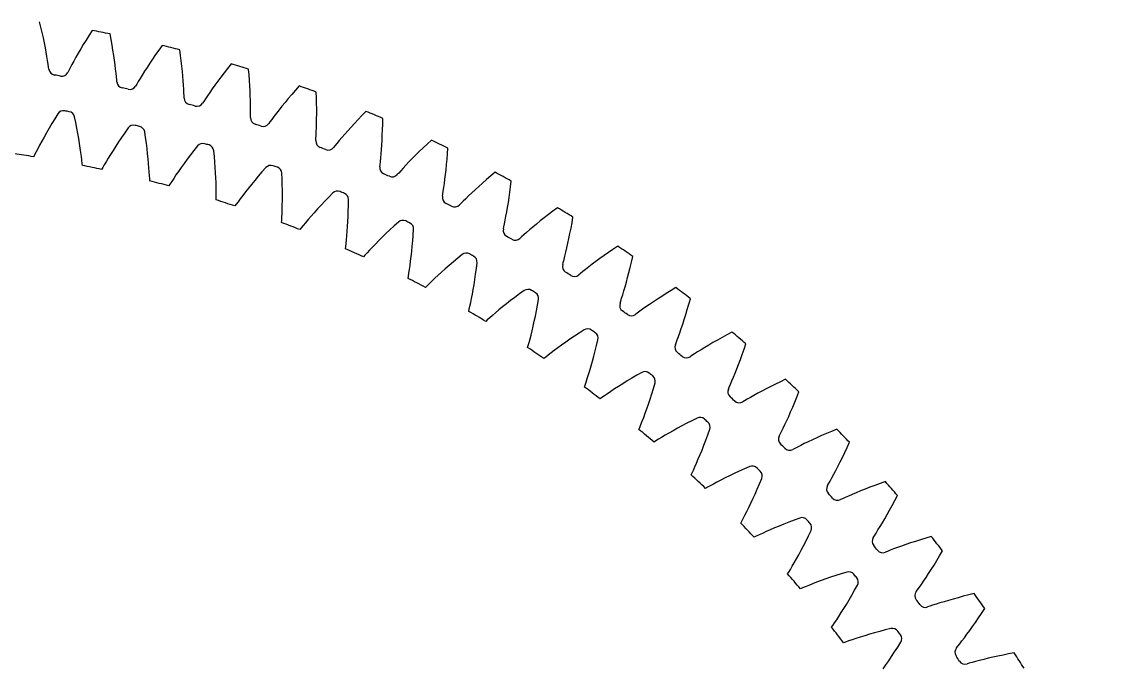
# Model space of a CAD drawing. Header units: millimetres. Extents: x -171 to 171, y -171 to 171.
# Drawn here: x -18.3 to 78.5, y 65.9 to 123.7 of the extents above; entities that cross this region are included whole.
import ezdxf

# ---------------------------------------------------------------- set-up
doc = ezdxf.new("R2010")
doc.units = ezdxf.units.MM

msp = doc.modelspace()

# ---------------------------------------------------------------- linework, layer by layer
at = {"layer": 'outer'}
msp.add_circle((0, 0), 171.326572, dxfattribs=at)
at = {"layer": 'thin_ring_external'}
for p, q in [((-16.572001, 123.154567), (-16.692839, 123.652124)), ((-16.460412, 122.672303), (-16.572001, 123.154567)), ((-16.357895, 122.206444), (-16.460412, 122.672303)), ((-16.264279, 121.758328), (-16.357895, 122.206444)), ((-12.539387, 122.01529), (-12.788161, 121.608294)), ((-12.276689, 122.434838), (-12.539387, 122.01529)), ((-12.000262, 122.86583), (-12.276689, 122.434838)), ((-10.307694, 122.052974), (-10.402968, 122.556053)), ((-10.220875, 121.565642), (-10.307694, 122.052974)), ((-16.1794, 121.329611), (-16.264279, 121.758328)), ((-16.103119, 120.922407), (-16.1794, 121.329611)), ((-13.022736, 121.215171), (-13.242728, 120.837538)), ((-12.788161, 121.608294), (-13.022736, 121.215171)), ((-10.142279, 121.095155), (-10.220875, 121.565642)), ((-10.071666, 120.642844), (-10.142279, 121.095155)), ((-6.054734, 121.114863), (-6.338512, 120.709276)), ((-5.756662, 121.531178), (-6.054734, 121.114863)), ((-4.107807, 120.632959), (-4.177269, 121.140246)), ((-16.035341, 120.53954), (-16.103119, 120.922407)), ((-15.976072, 120.185024), (-16.035341, 120.53954)), ((-15.925542, 119.865157), (-15.976072, 120.185024)), ((-13.636458, 120.137579), (-13.808051, 119.821748)), ((-13.447579, 120.477441), (-13.636458, 120.137579)), ((-13.242728, 120.837538), (-13.447579, 120.477441)), ((-10.008788, 120.210353), (-10.071666, 120.642844)), ((-9.953399, 119.799785), (-10.008788, 120.210353)), ((-6.607743, 120.315513), (-6.862086, 119.93488)), ((-6.338512, 120.709276), (-6.607743, 120.315513)), ((-4.045984, 120.141829), (-4.107807, 120.632959)), ((-3.991514, 119.667944), (-4.045984, 120.141829)), ((-15.884617, 119.591749), (-15.925542, 119.865157)), ((-15.854884, 119.404463), (-15.884617, 119.591749)), ((-14.087902, 119.290689), (-14.177061, 119.123325)), ((-13.960089, 119.535823), (-14.087902, 119.290689)), ((-13.808051, 119.821748), (-13.960089, 119.535823)), ((-9.905259, 119.413956), (-9.953399, 119.799785)), ((-9.864169, 119.056877), (-9.905259, 119.413956)), ((-9.830038, 118.734846), (-9.864169, 119.056877)), ((-7.324044, 119.219806), (-7.53003, 118.890032)), ((-7.101073, 119.568973), (-7.324044, 119.219806)), ((-6.862086, 119.93488), (-7.101073, 119.568973)), ((-3.944088, 119.212617), (-3.991514, 119.667944)), ((-3.903376, 118.777479), (-3.944088, 119.212617)), ((-0.212412, 119.088345), (-0.501397, 118.708843)), ((0.091705, 119.478913), (-0.212412, 119.088345)), ((0.410646, 119.879465), (0.091705, 119.478913)), ((2.011487, 118.898227), (1.968017, 119.408399)), ((-9.803126, 118.459706), (-9.830038, 118.734846)), ((-9.782995, 118.271146), (-9.803126, 118.459706)), ((-8.024127, 118.067297), (-8.121715, 117.904704)), ((-7.883964, 118.305585), (-8.024127, 118.067297)), ((-7.717526, 118.583373), (-7.883964, 118.305585)), ((-7.53003, 118.890032), (-7.717526, 118.583373)), ((-3.869022, 118.364618), (-3.903376, 118.777479)), ((-3.840646, 117.976835), (-3.869022, 118.364618)), ((-0.774844, 118.341694), (-1.032203, 117.988467)), ((-0.501397, 118.708843), (-0.774844, 118.341694)), ((2.048151, 118.404581), (2.011487, 118.898227)), ((2.078353, 117.928532), (2.048151, 118.404581)), ((-3.817843, 117.618123), (-3.840646, 117.976835)), ((-3.800199, 117.29477), (-3.817843, 117.618123)), ((-3.787371, 117.018614), (-3.800199, 117.29477)), ((-1.495267, 117.332313), (-1.698177, 117.035629)), ((-1.272711, 117.65114), (-1.495267, 117.332313)), ((-1.032203, 117.988467), (-1.272711, 117.65114)), ((2.102468, 117.471378), (2.078353, 117.928532)), ((2.120909, 117.034728), (2.102468, 117.471378)), ((5.822931, 117.156726), (5.514945, 116.792475)), ((6.146594, 117.531257), (5.822931, 117.156726)), ((6.485571, 117.915001), (6.146594, 117.531257)), ((8.034222, 116.853302), (8.016858, 117.365028)), ((-3.776894, 116.829273), (-3.787371, 117.018614)), ((-2.03073, 116.535881), (-2.136492, 116.378482)), ((-1.878582, 116.766701), (-2.03073, 116.535881)), ((-1.698177, 117.035629), (-1.878582, 116.766701)), ((2.134137, 116.620652), (2.120909, 117.034728)), ((2.142675, 116.231926), (2.134137, 116.620652)), ((2.147133, 115.872518), (2.142675, 116.231926)), ((5.223108, 116.439767), (4.94805, 116.100142)), ((5.514945, 116.792475), (5.223108, 116.439767)), ((8.045632, 116.358428), (8.034222, 116.853302)), ((8.051488, 115.881458), (8.045632, 116.358428)), ((2.146954, 115.272235), (2.148243, 115.548686)), ((2.147749, 115.082605), (2.146954, 115.272235)), ((2.148243, 115.548686), (2.147133, 115.872518)), ((4.234292, 115.182552), (4.04039, 114.923186)), ((4.452086, 115.468488), (4.234292, 115.182552)), ((4.690631, 115.775535), (4.452086, 115.468488)), ((4.94805, 116.100142), (4.690631, 115.775535)), ((8.04835, 114.986648), (8.052229, 115.423669)), ((8.052229, 115.423669), (8.051488, 115.881458)), ((12.094136, 115.276974), (11.751772, 114.919459)), ((12.452266, 115.642909), (12.094136, 115.276974)), ((3.876655, 114.700436), (3.762993, 114.548643)), ((4.04039, 114.923186), (3.876655, 114.700436)), ((8.015196, 113.824614), (8.029096, 114.183781)), ((8.029096, 114.183781), (8.040417, 114.572436)), ((8.040417, 114.572436), (8.04835, 114.986648)), ((11.116123, 114.234062), (10.824082, 113.908924)), ((11.425589, 114.571409), (11.116123, 114.234062)), ((11.751772, 114.919459), (11.425589, 114.571409)), ((13.930812, 114.00871), (13.944685, 114.503521)), ((13.944685, 114.503521), (13.953473, 115.015466)), ((7.975478, 113.0357), (7.984367, 113.225123)), ((7.984367, 113.225123), (7.99977, 113.501148)), ((7.99977, 113.501148), (8.015196, 113.824614)), ((10.296512, 113.303419), (10.064402, 113.028976)), ((10.550424, 113.597885), (10.296512, 113.303419)), ((10.824082, 113.908924), (10.550424, 113.597885)), ((13.889671, 113.074833), (13.912306, 113.532063)), ((13.912306, 113.532063), (13.930812, 114.00871)), ((9.682615, 112.565751), (9.561351, 112.41996)), ((9.85751, 112.77985), (9.682615, 112.565751)), ((10.064402, 113.028976), (9.85751, 112.77985)), ((13.83441, 112.225314), (13.863482, 112.63858)), ((13.863482, 112.63858), (13.889671, 113.074833)), ((17.558643, 112.38238), (17.215113, 112.051439)), ((17.918816, 112.721947), (17.558643, 112.38238)), ((18.295163, 113.069119), (17.918816, 112.721947)), ((19.727457, 111.855013), (19.762374, 112.365842)), ((13.739115, 111.157498), (13.771038, 111.479755)), ((13.771038, 111.479755), (13.803259, 111.837743)), ((13.803259, 111.837743), (13.83441, 112.225314)), ((16.580564, 111.420532), (16.291381, 111.123872)), ((16.888827, 111.730333), (16.580564, 111.420532)), ((17.215113, 112.051439), (16.888827, 111.730333)), ((19.645517, 110.886476), (19.688337, 111.361555)), ((19.688337, 111.361555), (19.727457, 111.855013)), ((13.691089, 110.693898), (13.709638, 110.88262)), ((13.709638, 110.88262), (13.739115, 111.157498)), ((15.557602, 110.342284), (15.372003, 110.137394)), ((15.776945, 110.580521), (15.557602, 110.342284)), ((16.022765, 110.842755), (15.776945, 110.580521)), ((16.291381, 111.123872), (16.022765, 110.842755)), ((19.551135, 109.996651), (19.599565, 110.430998)), ((19.599565, 110.430998), (19.645517, 110.886476)), ((15.372003, 110.137394), (15.243453, 109.997985)), ((19.450099, 109.199934), (19.501, 109.585408)), ((19.501, 109.585408), (19.551135, 109.996651)), ((23.228394, 109.552108), (22.868415, 109.239139)), ((23.605436, 109.872842), (23.228394, 109.552108)), ((23.999019, 110.200344), (23.605436, 109.872842)), ((25.367452, 108.914688), (25.428407, 109.423067)), ((19.307832, 108.250837), (19.351306, 108.523851)), ((19.351306, 108.523851), (19.399641, 108.844058)), ((19.399641, 108.844058), (19.450099, 109.199934)), ((22.202479, 108.641456), (21.898526, 108.359948)), ((22.526158, 108.935113), (22.202479, 108.641456)), ((22.868415, 109.239139), (22.526158, 108.935113)), ((25.236164, 107.951598), (25.303186, 108.423872)), ((25.303186, 108.423872), (25.367452, 108.914688)), ((19.279671, 108.063309), (19.307832, 108.250837)), ((20.929977, 107.421702), (20.794476, 107.289038)), ((21.125795, 107.616847), (20.929977, 107.421702)), ((21.357017, 107.843574), (21.125795, 107.616847)), ((21.615906, 108.092914), (21.357017, 107.843574)), ((21.898526, 108.359948), (21.615906, 108.092914)), ((25.096471, 107.067753), (25.167015, 107.499061)), ((25.167015, 107.499061), (25.236164, 107.951598)), ((24.954886, 106.277235), (25.025402, 106.659607)), ((25.025402, 106.659607), (25.096471, 107.067753)), ((29.139161, 106.737091), (28.746234, 106.436027)), ((29.548953, 107.044069), (29.139161, 106.737091)), ((24.764342, 105.33664), (24.8217, 105.607078)), ((24.8217, 105.607078), (24.886322, 105.924399)), ((24.886322, 105.924399), (24.954886, 106.277235)), ((27.675159, 105.578947), (27.357228, 105.313327)), ((28.01341, 105.855694), (27.675159, 105.578947)), ((28.370744, 106.141847), (28.01341, 105.855694)), ((28.746234, 106.436027), (28.370744, 106.141847)), ((30.760712, 105.203322), (30.849955, 105.690217)), ((30.849955, 105.690217), (30.936788, 106.194821)), ((24.726643, 105.150794), (24.764342, 105.33664)), ((26.547562, 104.610651), (26.342035, 104.425759)), ((26.790059, 104.825276), (26.547562, 104.610651)), ((27.061342, 105.061071), (26.790059, 104.825276)), ((27.357228, 105.313327), (27.061342, 105.061071)), ((30.577497, 104.286671), (30.669662, 104.735087)), ((30.669662, 104.735087), (30.760712, 105.203322)), ((26.342035, 104.425759), (26.199937, 104.300187)), ((30.393205, 103.455543), (30.485021, 103.859528)), ((30.485021, 103.859528), (30.577497, 104.286671)), ((34.930486, 103.608528), (34.505554, 103.322875)), ((30.136026, 102.414788), (30.216767, 102.728395)), ((30.216767, 102.728395), (30.303257, 103.07727)), ((30.303257, 103.07727), (30.393205, 103.455543)), ((33.707746, 102.767644), (33.336267, 102.500109)), ((34.097768, 103.042267), (33.707746, 102.767644)), ((34.505554, 103.322875), (34.097768, 103.042267)), ((36.160662, 102.190012), (36.273148, 102.689524)), ((30.017795, 101.963953), (30.064934, 102.147632)), ((30.064934, 102.147632), (30.136026, 102.414788)), ((32.344867, 101.755136), (32.061898, 101.5335)), ((32.653248, 101.991954), (32.344867, 101.755136)), ((32.984326, 102.240994), (32.653248, 101.991954)), ((33.336267, 102.500109), (32.984326, 102.240994)), ((35.931836, 101.245334), (36.046675, 101.70831)), ((36.046675, 101.70831), (36.160662, 102.190012)), ((31.594059, 101.15738), (31.445735, 101.039228)), ((31.808759, 101.331537), (31.594059, 101.15738)), ((32.061898, 101.5335), (31.808759, 101.331537)), ((35.702729, 100.380345), (35.816894, 100.802209)), ((35.816894, 100.802209), (35.931836, 101.245334)), ((35.481259, 99.608388), (35.590405, 99.981575)), ((35.590405, 99.981575), (35.702729, 100.380345)), ((40.129579, 99.902685), (39.690615, 99.639101)), ((35.19578, 98.692132), (35.28042, 98.95531)), ((35.28042, 98.95531), (35.377068, 99.264385)), ((35.377068, 99.264385), (35.481259, 99.608388)), ((38.480843, 98.877113), (38.11613, 98.636307)), ((38.865498, 99.125331), (38.480843, 98.877113)), ((39.269033, 99.379681), (38.865498, 99.125331)), ((39.690615, 99.639101), (39.269033, 99.379681)), ((41.28572, 98.423206), (41.423564, 98.916322)), ((35.139323, 98.511099), (35.19578, 98.692132)), ((36.895659, 97.788061), (36.672347, 97.625094)), ((37.158781, 97.976835), (36.895659, 97.788061)), ((37.452698, 98.183733), (37.158781, 97.976835)), ((37.772768, 98.404497), (37.452698, 98.183733)), ((38.11613, 98.636307), (37.772768, 98.404497)), ((41.008956, 97.491444), (41.147285, 97.947952)), ((41.147285, 97.947952), (41.28572, 98.423206)), ((36.672347, 97.625094), (36.518183, 97.51467)), ((40.735981, 96.639281), (40.871538, 97.054765)), ((40.871538, 97.054765), (41.008956, 97.491444)), ((40.353764, 95.541406), (40.475383, 95.87964)), ((40.475383, 95.87964), (40.603442, 96.246767)), ((40.603442, 96.246767), (40.735981, 96.639281)), ((45.132667, 95.936206), (44.680818, 95.69538)), ((40.077865, 94.801242), (40.143492, 94.979155)), ((40.143492, 94.979155), (40.24146, 95.237668)), ((40.24146, 95.237668), (40.353764, 95.541406)), ((43.433715, 94.996158), (43.057183, 94.774288)), ((43.830543, 95.224411), (43.433715, 94.996158)), ((44.246539, 95.457825), (43.830543, 95.224411)), ((44.680818, 95.69538), (44.246539, 95.457825)), ((46.211757, 94.399624), (46.3746, 94.885059)), ((41.794992, 93.989467), (41.56365, 93.838115)), ((42.067409, 94.16456), (41.794992, 93.989467)), ((42.371507, 94.356181), (42.067409, 94.16456)), ((42.702432, 94.560313), (42.371507, 94.356181)), ((43.057183, 94.774288), (42.702432, 94.560313)), ((45.887778, 93.483209), (46.049236, 93.932059)), ((46.049236, 93.932059), (46.211757, 94.399624)), ((41.56365, 93.838115), (41.404049, 93.735706)), ((45.571647, 92.646097), (45.728242, 93.054117)), ((45.728242, 93.054117), (45.887778, 93.483209)), ((45.272602, 91.900753), (45.419239, 92.260862)), ((45.419239, 92.260862), (45.571647, 92.646097)), ((44.820538, 90.844059), (44.895164, 91.018389)), ((44.895164, 91.018389), (45.006204, 91.271562)), ((45.006204, 91.271562), (45.13387, 91.569169)), ((45.13387, 91.569169), (45.272602, 91.900753)), ((48.589928, 91.075062), (48.181963, 90.867369)), ((49.017299, 91.28693), (48.589928, 91.075062)), ((49.463141, 91.502001), (49.017299, 91.28693)), ((49.926698, 91.719442), (49.463141, 91.502001)), ((46.774977, 90.10662), (46.493975, 89.945665)), ((47.088463, 90.282463), (46.774977, 90.10662)), ((47.429379, 90.469432), (47.088463, 90.282463)), ((47.794593, 90.665014), (47.429379, 90.469432)), ((48.181963, 90.867369), (47.794593, 90.665014)), ((50.739738, 89.671107), (50.925922, 90.129765)), ((50.925922, 90.129765), (51.113339, 90.606252)), ((46.255207, 89.806323), (46.090585, 89.712197)), ((46.493975, 89.945665), (46.255207, 89.806323)), ((50.374335, 88.810701), (50.555572, 89.231088)), ((50.555572, 89.231088), (50.739738, 89.671107)), ((50.025231, 88.034259), (50.197111, 88.411209)), ((50.197111, 88.411209), (50.374335, 88.810701)), ((49.56222, 87.06734), (49.704916, 87.35804)), ((49.704916, 87.35804), (49.860397, 87.682107)), ((49.860397, 87.682107), (50.025231, 88.034259)), ((54.499165, 87.263391), (54.025111, 87.069904)), ((49.354968, 86.649874), (49.438398, 86.820166)), ((49.438398, 86.820166), (49.56222, 87.06734)), ((51.941278, 86.142527), (51.591259, 85.973209)), ((52.316002, 86.319206), (51.941278, 86.142527)), ((52.713199, 86.501517), (52.316002, 86.319206)), ((53.131236, 86.688108), (52.713199, 86.501517)), ((53.568868, 86.877879), (53.131236, 86.688108)), ((54.025111, 87.069904), (53.568868, 86.877879)), ((50.734778, 85.540237), (50.565565, 85.454639)), ((50.98035, 85.667206), (50.734778, 85.540237)), ((51.269204, 85.813602), (50.98035, 85.667206)), ((51.591259, 85.973209), (51.269204, 85.813602)), ((55.000162, 84.746172), (55.206556, 85.176215)), ((55.206556, 85.176215), (55.415916, 85.624767)), ((55.415916, 85.624767), (55.627418, 86.091063)), ((54.600305, 83.945666), (54.797696, 84.335589)), ((54.797696, 84.335589), (55.000162, 84.746172)), ((54.054977, 82.919003), (54.226802, 83.234708)), ((54.226802, 83.234708), (54.409402, 83.577984)), ((54.409402, 83.577984), (54.600305, 83.945666)), ((53.669326, 82.229629), (53.761342, 82.395439)), ((53.761342, 82.395439), (53.897624, 82.635968)), ((53.897624, 82.635968), (54.054977, 82.919003)), ((58.354823, 82.410651), (57.889371, 82.242172)), ((58.838139, 82.57968), (58.354823, 82.410651)), ((55.538364, 81.296706), (55.242412, 81.16525)), ((55.868149, 81.439661), (55.538364, 81.296706)), ((56.226356, 81.590885), (55.868149, 81.439661)), ((56.609613, 81.748201), (56.226356, 81.590885)), ((57.015601, 81.909993), (56.609613, 81.748201)), ((57.442621, 82.074995), (57.015601, 81.909993)), ((57.889371, 82.242172), (57.442621, 82.074995)), ((59.670025, 80.896384), (59.905061, 81.351272)), ((54.990677, 81.050986), (54.817314, 80.97414)), ((55.242412, 81.16525), (54.990677, 81.050986)), ((59.209952, 80.040164), (59.438035, 80.459107)), ((59.438035, 80.459107), (59.670025, 80.896384)), ((58.769742, 79.261119), (58.986785, 79.640454)), ((58.986785, 79.640454), (59.209952, 80.040164)), ((58.172703, 78.26364), (58.360425, 78.57016)), ((58.360425, 78.57016), (58.560314, 78.903664)), ((58.560314, 78.903664), (58.769742, 79.261119)), ((57.752356, 77.594857), (57.852718, 77.755752)), ((57.852718, 77.755752), (58.001104, 77.989009)), ((58.001104, 77.989009), (58.172703, 78.26364)), ((62.440984, 77.536399), (61.967537, 77.391906)), ((62.9323, 77.680529), (62.440984, 77.536399)), ((59.269042, 76.451543), (59.011801, 76.350282)), ((59.57132, 76.567717), (59.269042, 76.451543)), ((59.907974, 76.693646), (59.57132, 76.567717)), ((60.273436, 76.826383), (59.907974, 76.693646)), ((60.664225, 76.963923), (60.273436, 76.826383)), ((61.077945, 77.104775), (60.664225, 76.963923)), ((61.512832, 77.247758), (61.077945, 77.104775)), ((61.967537, 77.391906), (61.512832, 77.247758)), ((59.011801, 76.350282), (58.83474, 76.282389)), ((63.173959, 75.12534), (63.423135, 75.53209)), ((63.423135, 75.53209), (63.67715, 75.956952)), ((63.67715, 75.956952), (63.935107, 76.399245)), ((62.694545, 74.369789), (62.930674, 74.737547)), ((62.930674, 74.737547), (63.173959, 75.12534)), ((62.047353, 73.404096), (62.25048, 73.700631)), ((62.25048, 73.700631), (62.467138, 74.023494)), ((62.467138, 74.023494), (62.694545, 74.369789)), ((61.593405, 72.757648), (61.701852, 72.91321)), ((61.701852, 72.91321), (61.861954, 73.138585)), ((61.861954, 73.138585), (62.047353, 73.404096)), ((66.770967, 72.578718), (66.272933, 72.459862)), ((63.357551, 71.638971), (63.049735, 71.538383)), ((63.700195, 71.747546), (63.357551, 71.638971)), ((64.071958, 71.861449), (63.700195, 71.747546)), ((64.469261, 71.978856), (64.071958, 71.861449)), ((64.889632, 72.098399), (64.469261, 71.978856)), ((65.331253, 72.21899), (64.889632, 72.098399)), ((65.792725, 72.339732), (65.331253, 72.21899)), ((66.272933, 72.459862), (65.792725, 72.339732)), ((62.787659, 71.450389), (62.607362, 71.391625)), ((63.049735, 71.538383), (62.787659, 71.450389)), ((67.151461, 70.408019), (67.426839, 70.819356)), ((67.426839, 70.819356), (67.707042, 71.247901)), ((66.619072, 69.639657), (66.881841, 70.014523)), ((66.881841, 70.014523), (67.151461, 70.408019)), ((65.886821, 68.638825), (66.119681, 68.950204)), ((66.119681, 68.950204), (66.364473, 69.284436)), ((66.364473, 69.284436), (66.619072, 69.639657)), ((65.182453, 67.730623), (65.298702, 67.880444)), ((65.298702, 67.880444), (65.470103, 68.097351)), ((65.470103, 68.097351), (65.668816, 68.353049)), ((65.668816, 68.353049), (65.886821, 68.638825)), ((68.014792, 66.806004), (67.612012, 66.709037)), ((68.440719, 66.903927), (68.014792, 66.806004)), ((68.887921, 67.001811), (68.440719, 66.903927)), ((69.354956, 67.098833), (68.887921, 67.001811)), ((69.840671, 67.194286), (69.354956, 67.098833)), ((70.344125, 67.287557), (69.840671, 67.194286)), ((66.3084, 66.36409), (66.125338, 66.314609)), ((66.574627, 66.438588), (66.3084, 66.36409)), ((66.887177, 66.523327), (66.574627, 66.438588)), ((67.234919, 66.614265), (66.887177, 66.523327)), ((67.612012, 66.709037), (67.234919, 66.614265))]:
    msp.add_line(p, q, dxfattribs=at)
for centre, radius, start, end in [((-35, 0), 125, 78.651494, 79.397286), ((-35, 0), 125, 75.724665, 76.470457), ((-15.259689, 119.48025), 0.6, 187.256485, 260.618445), ((-14.715041, 119.388988), 0.6, 260.357164, 333.719125), ((-35, 0), 125, 72.797835, 73.543628), ((-35, 0), 120.5, 80.357164, 80.618445), ((-9.184707, 118.316443), 0.6, 184.329656, 257.691616), ((-35, 0), 120.5, 77.430335, 77.691616), ((-8.645429, 118.19749), 0.6, 257.430335, 330.792295), ((-35, 0), 125, 69.871006, 70.616799), ((-3.177074, 116.843962), 0.6, 181.402827, 254.764787), ((-35, 0), 120.5, 74.503506, 74.764787), ((-2.644573, 116.697628), 0.6, 254.503506, 327.865466), ((-35, 0), 125, 66.944177, 67.689969), ((2.747537, 115.066648), 0.6, 178.475997, 251.837958), ((-35, 0), 120.5, 71.576677, 71.837958), ((3.271871, 114.893315), 0.6, 251.576677, 324.938637), ((8.573669, 112.989138), 0.6, 175.549168, 248.911128), ((-35, 0), 120.5, 68.649847, 68.911128), ((9.088469, 112.789259), 0.6, 248.649847, 322.011807), ((-35, 0), 125, 64.017348, 64.76314), ((14.286122, 110.616853), 0.6, 172.622339, 245.984299), ((-35, 0), 120.5, 65.723018, 65.984299), ((14.790044, 110.390948), 0.6, 245.723018, 319.084978), ((-35, 0), 125, 61.090518, 61.836311), ((19.869993, 107.955981), 0.6, 169.69551, 243.05747), ((-35, 0), 120.5, 62.796189, 63.05747), ((20.361723, 107.704641), 0.6, 242.796189, 316.158149), ((-35, 0), 125, 58.163689, 58.909482), ((25.310715, 105.013464), 0.6, 166.76868, 240.13064), ((-35, 0), 120.5, 59.86936, 60.13064), ((25.78897, 104.737344), 0.6, 239.86936, 313.23132), ((-35, 0), 125, 55.23686, 55.982652), ((30.594093, 101.796979), 0.6, 163.841851, 237.203811), ((-35, 0), 120.5, 56.94253, 57.203811), ((31.057625, 101.496799), 0.6, 236.94253, 310.30449), ((-35, 0), 125, 52.310031, 53.055823), ((35.706344, 98.314917), 0.6, 160.915022, 234.276982), ((-35, 0), 120.5, 54.015701, 54.276982), ((36.153944, 97.99146), 0.6, 234.015701, 307.377661), ((-35, 0), 125, 49.383201, 50.128994), ((40.634129, 94.576363), 0.6, 157.988193, 231.350153), ((-35, 0), 120.5, 51.088872, 51.350153), ((41.06463, 94.230473), 0.6, 231.088872, 304.450832), ((-35, 0), 125, 46.456372, 47.202165), ((45.364594, 90.59107), 0.6, 155.061363, 228.423323), ((-35, 0), 120.5, 48.162042, 48.423323), ((45.776872, 90.22365), 0.6, 228.162042, 301.524003), ((-35, 0), 125, 43.529543, 44.275335), ((49.885397, 86.369435), 0.6, 152.134534, 225.496494), ((-35, 0), 120.5, 45.235213, 45.496494), ((50.278376, 85.981443), 0.6, 225.235213, 298.597173), ((-35, 0), 125, 40.602714, 41.348506), ((54.184744, 81.922473), 0.6, 149.207705, 222.569665), ((-35, 0), 120.5, 42.308384, 42.569665), ((54.557399, 81.514921), 0.6, 222.308384, 295.670344), ((58.251417, 77.261783), 0.6, 146.280875, 219.642836), ((-35, 0), 125, 37.675884, 38.421677), ((-35, 0), 120.5, 39.381555, 39.642836), ((58.602776, 76.835735), 0.6, 219.381555, 292.743515), ((62.074809, 72.399527), 0.6, 143.354046, 216.716006), ((-35, 0), 125, 34.749055, 35.494847), ((-35, 0), 120.5, 36.454725, 36.716006), ((62.403955, 71.956094), 0.6, 216.454725, 289.816686), ((65.644943, 67.348389), 0.6, 140.427217, 213.789177), ((-35, 0), 120.5, 33.527896, 33.789177), ((-35, 0), 125, 31.822226, 32.568018), ((65.951018, 66.888728), 0.6, 213.527896, 286.889856)]:
    msp.add_arc(centre, radius, start, end, dxfattribs=at)
at = {"layer": 'thin_ring_internal'}
for p, q in [((-15.056303, 115.424688), (-15.331966, 114.983139)), ((-13.458976, 114.647015), (-13.563902, 115.156864)), ((-15.595166, 114.553605), (-15.843905, 114.136909)), ((-15.331966, 114.983139), (-15.595166, 114.553605)), ((-13.361556, 114.152765), (-13.458976, 114.647015)), ((-16.296957, 113.347759), (-16.500428, 112.979061)), ((-16.077949, 113.734407), (-16.296957, 113.347759)), ((-15.843905, 114.136909), (-16.077949, 113.734407)), ((-13.273232, 113.67558), (-13.361556, 114.152765)), ((-13.19375, 113.216813), (-13.273232, 113.67558)), ((-13.122852, 112.778139), (-13.19375, 113.216813)), ((-9.368439, 113.322986), (-9.639562, 112.920495)), ((-9.082175, 113.737505), (-9.368439, 113.322986)), ((-8.782811, 114.163342), (-9.082175, 113.737505)), ((-7.230335, 113.299601), (-7.307263, 113.814419)), ((-7.160052, 112.800769), (-7.230335, 113.299601)), ((-16.857229, 112.3077), (-17.007179, 112.014942)), ((-16.687594, 112.631079), (-16.857229, 112.3077)), ((-16.500428, 112.979061), (-16.687594, 112.631079)), ((-13.060282, 112.361698), (-13.122852, 112.778139)), ((-13.005794, 111.970349), (-13.060282, 112.361698)), ((-9.895238, 112.531375), (-10.135034, 112.157263)), ((-9.639562, 112.920495), (-9.895238, 112.531375)), ((-7.097918, 112.319472), (-7.160052, 112.800769)), ((-7.043607, 111.857049), (-7.097918, 112.319472)), ((-2.587562, 112.561288), (-2.909734, 112.152435)), ((-17.132956, 111.763951), (-17.217598, 111.592052)), ((-17.007179, 112.014942), (-17.132956, 111.763951)), ((-12.959189, 111.608164), (-13.005794, 111.970349)), ((-12.920394, 111.281534), (-12.959189, 111.608164)), ((-12.88974, 111.00247), (-12.920394, 111.281534)), ((-10.564225, 111.462985), (-10.751267, 111.149353)), ((-10.358335, 111.800227), (-10.564225, 111.462985)), ((-10.135034, 112.157263), (-10.358335, 111.800227)), ((-6.996771, 111.415158), (-7.043607, 111.857049)), ((-6.957036, 110.995921), (-6.996771, 111.415158)), ((-3.510905, 111.367082), (-3.787449, 110.992504)), ((-3.218207, 111.754166), (-3.510905, 111.367082)), ((-2.909734, 112.152435), (-3.218207, 111.754166)), ((-1.084571, 111.614056), (-1.13327, 112.132307)), ((-1.041634, 111.11213), (-1.084571, 111.614056)), ((-12.870152, 110.811867), (-12.88974, 111.00247)), ((-11.056276, 110.621472), (-11.150178, 110.454452)), ((-10.91698, 110.86522), (-11.056276, 110.621472)), ((-10.751267, 111.149353), (-10.91698, 110.86522)), ((-6.924001, 110.602181), (-6.957036, 110.995921)), ((-6.897244, 110.237991), (-6.924001, 110.602181)), ((-4.047317, 110.632046), (-4.289782, 110.287737)), ((-3.787449, 110.992504), (-4.047317, 110.632046)), ((-1.005875, 110.628158), (-1.041634, 111.11213)), ((-0.976898, 110.16346), (-1.005875, 110.628158)), ((3.510956, 110.623306), (3.166938, 110.232657)), ((-6.876343, 109.90973), (-6.897244, 110.237991)), ((-6.860975, 109.629409), (-6.876343, 109.90973)), ((-6.851825, 109.43802), (-6.860975, 109.629409)), ((-4.898654, 109.384633), (-5.051053, 109.148855)), ((-4.717672, 109.659292), (-4.898654, 109.384633)), ((-4.513782, 109.962242), (-4.717672, 109.659292)), ((-4.289782, 110.287737), (-4.513782, 109.962242)), ((-0.954263, 109.719671), (-0.976898, 110.16346)), ((-0.937481, 109.298889), (-0.954263, 109.719671)), ((2.523776, 109.481305), (2.22719, 109.122389)), ((2.837176, 109.851828), (2.523776, 109.481305)), ((3.166938, 110.232657), (2.837176, 109.851828)), ((4.959977, 109.595411), (4.939652, 110.115548)), ((4.97544, 109.091889), (4.959977, 109.595411)), ((-5.051053, 109.148855), (-5.153936, 108.987212)), ((-0.925997, 108.903932), (-0.937481, 109.298889)), ((-0.919169, 108.538825), (-0.925997, 108.903932)), ((-0.916225, 108.209913), (-0.919169, 108.538825)), ((1.687119, 108.446105), (1.445678, 108.133328)), ((1.948025, 108.77666), (1.687119, 108.446105)), ((2.22719, 109.122389), (1.948025, 108.77666)), ((4.984716, 108.606687), (4.97544, 109.091889)), ((4.988273, 108.1411), (4.984716, 108.606687)), ((-0.917503, 107.737567), (-0.916188, 107.92917)), ((-0.916188, 107.92917), (-0.916225, 108.209913)), ((1.029838, 107.577598), (0.864791, 107.350495)), ((1.225549, 107.841964), (1.029838, 107.577598)), ((1.445678, 108.133328), (1.225549, 107.841964)), ((4.980417, 107.275666), (4.986639, 107.696736)), ((4.986639, 107.696736), (4.988273, 108.1411)), ((8.779637, 107.621649), (8.446471, 107.268794)), ((9.129704, 107.983902), (8.779637, 107.621649)), ((9.494542, 108.355182), (9.129704, 107.983902)), ((10.885268, 107.24969), (10.893378, 107.770161)), ((0.864791, 107.350495), (0.753234, 107.194712)), ((4.942173, 106.187154), (4.957196, 106.515736)), ((4.957196, 106.515736), (4.970316, 106.880672)), ((4.970316, 106.880672), (4.980417, 107.275666)), ((7.833099, 106.596641), (7.554531, 106.280827)), ((8.130727, 106.926609), (7.833099, 106.596641)), ((8.446471, 107.268794), (8.130727, 106.926609)), ((10.855976, 106.261091), (10.873211, 106.746075)), ((10.873211, 106.746075), (10.885268, 107.24969)), ((4.915103, 105.715583), (4.92688, 105.906828)), ((4.92688, 105.906828), (4.942173, 106.187154)), ((7.060658, 105.702794), (6.850803, 105.44951)), ((7.29637, 105.981702), (7.060658, 105.702794)), ((7.554531, 106.280827), (7.29637, 105.981702)), ((10.808205, 105.352393), (10.834103, 105.796004)), ((10.834103, 105.796004), (10.855976, 106.261091)), ((15.345339, 105.763682), (14.96077, 105.41288)), ((6.6736, 105.231759), (6.553702, 105.0823)), ((6.850803, 105.44951), (6.6736, 105.231759)), ((10.714313, 104.174763), (10.747342, 104.538437)), ((10.747342, 104.538437), (10.778999, 104.932291)), ((10.778999, 104.932291), (10.808205, 105.352393)), ((14.239505, 104.73615), (13.905546, 104.411718)), ((14.591443, 105.070285), (14.239505, 104.73615)), ((14.96077, 105.41288), (14.591443, 105.070285)), ((16.634079, 104.081689), (16.673619, 104.583894)), ((16.673619, 104.583894), (16.71014, 105.103145)), ((10.628587, 103.378102), (10.65079, 103.568419)), ((10.65079, 103.568419), (10.681369, 103.847491)), ((10.681369, 103.847491), (10.714313, 104.174763)), ((13.294944, 103.798366), (13.020833, 103.513785)), ((13.590343, 104.098496), (13.294944, 103.798366)), ((13.905546, 104.411718), (13.590343, 104.098496)), ((16.543146, 103.135171), (16.590385, 103.598369)), ((16.590385, 103.598369), (16.634079, 104.081689)), ((12.358038, 102.79897), (12.230158, 102.656282)), ((12.546868, 103.006719), (12.358038, 102.79897)), ((12.770242, 103.248165), (12.546868, 103.006719)), ((13.020833, 103.513785), (12.770242, 103.248165)), ((16.440957, 102.275756), (16.493062, 102.693636)), ((16.493062, 102.693636), (16.543146, 103.135171)), ((21.045885, 102.856543), (20.642733, 102.527265)), ((16.335, 101.522891), (16.38784, 101.884219)), ((16.38784, 101.884219), (16.440957, 102.275756)), ((19.885589, 101.890932), (19.534411, 101.585222)), ((20.255249, 102.20535), (19.885589, 101.890932)), ((20.642733, 102.527265), (20.255249, 102.20535)), ((22.24085, 101.106682), (22.307756, 101.605978)), ((22.307756, 101.605978), (22.372578, 102.12246)), ((16.205897, 100.732101), (16.23846, 100.92092)), ((16.23846, 100.92092), (16.284233, 101.197907)), ((16.284233, 101.197907), (16.335, 101.522891)), ((18.601984, 100.736942), (18.337261, 100.485403)), ((18.891226, 101.006129), (18.601984, 100.736942)), ((19.202573, 101.28968), (18.891226, 101.006129)), ((19.534411, 101.585222), (19.202573, 101.28968)), ((22.170828, 100.62647), (22.24085, 101.106682)), ((17.901142, 100.059388), (17.76566, 99.923897)), ((18.101035, 100.256516), (17.901142, 100.059388)), ((18.337261, 100.485403), (18.101035, 100.256516)), ((21.949396, 99.31399), (22.024243, 99.728401)), ((22.024243, 99.728401), (22.098364, 100.166542)), ((22.098364, 100.166542), (22.170828, 100.62647)), ((21.802484, 98.568035), (21.874976, 98.925938)), ((21.874976, 98.925938), (21.949396, 99.31399)), ((25.367872, 98.741632), (25.000524, 98.455556)), ((25.754151, 99.035393), (25.367872, 98.741632)), ((26.158637, 99.335668), (25.754151, 99.035393)), ((26.579169, 99.642439), (26.158637, 99.335668)), ((27.770865, 98.324831), (27.863794, 98.837002)), ((21.630389, 97.785475), (21.673214, 97.972234)), ((21.673214, 97.972234), (21.734045, 98.246308)), ((21.734045, 98.246308), (21.802484, 98.568035)), ((24.326675, 97.912451), (24.023164, 97.659461)), ((24.653042, 98.178576), (24.326675, 97.912451)), ((25.000524, 98.455556), (24.653042, 98.178576)), ((27.58065, 97.354261), (27.676792, 97.829933)), ((27.676792, 97.829933), (27.770865, 98.324831)), ((23.286368, 97.02119), (23.143689, 96.893299)), ((23.496727, 97.207108), (23.286368, 97.02119)), ((23.7451, 97.422753), (23.496727, 97.207108)), ((24.023164, 97.659461), (23.7451, 97.422753)), ((27.385241, 96.465538), (27.483179, 96.898977)), ((27.483179, 96.898977), (27.58065, 97.354261)), ((27.192375, 95.672423), (27.287875, 96.055832)), ((27.287875, 96.055832), (27.385241, 96.465538)), ((31.492019, 95.847615), (31.071739, 95.569877)), ((31.928676, 96.130963), (31.492019, 95.847615)), ((26.938834, 94.731161), (27.014541, 95.001503)), ((27.014541, 95.001503), (27.100446, 95.319013)), ((27.100446, 95.319013), (27.192375, 95.672423)), ((30.287573, 95.032059), (29.925483, 94.774469)), ((30.669995, 95.297648), (30.287573, 95.032059)), ((31.071739, 95.569877), (30.669995, 95.297648)), ((33.04664, 94.750243), (33.1674, 95.256576)), ((26.885873, 94.547018), (26.938834, 94.731161)), ((28.717843, 93.867595), (28.497644, 93.693443)), ((28.977621, 94.069355), (28.717843, 93.867595)), ((29.268197, 94.290525), (28.977621, 94.069355)), ((29.58507, 94.526563), (29.268197, 94.290525)), ((29.925483, 94.774469), (29.58507, 94.526563)), ((32.803707, 93.791509), (32.925682, 94.261221)), ((32.925682, 94.261221), (33.04664, 94.750243)), ((28.497644, 93.693443), (28.348194, 93.573534)), ((32.440463, 92.511006), (32.560058, 92.914783)), ((32.560058, 92.914783), (32.681519, 93.342227)), ((32.681519, 93.342227), (32.803707, 93.791509)), ((32.213077, 91.785522), (32.324168, 92.133385)), ((32.324168, 92.133385), (32.440463, 92.511006)), ((36.626963, 92.073514), (36.192143, 91.819142)), ((37.078442, 92.332594), (36.626963, 92.073514)), ((31.956666, 91.026397), (32.019603, 91.207372)), ((32.019603, 91.207372), (32.109961, 91.473177)), ((32.109961, 91.473177), (32.213077, 91.785522)), ((35.004161, 91.087517), (34.650718, 90.858571)), ((35.379777, 91.324949), (35.004161, 91.087517)), ((35.776132, 91.569258), (35.379777, 91.324949)), ((36.192143, 91.819142), (35.776132, 91.569258)), ((38.119338, 90.892883), (38.267568, 91.391866)), ((33.519418, 90.086077), (33.363643, 89.974509)), ((33.748799, 90.247945), (33.519418, 90.086077)), ((34.019208, 90.435218), (33.748799, 90.247945)), ((34.321427, 90.640189), (34.019208, 90.435218)), ((34.650718, 90.858571), (34.321427, 90.640189)), ((37.824412, 89.948847), (37.971855, 90.411197)), ((37.971855, 90.411197), (38.119338, 90.892883)), ((37.391782, 88.690091), (37.533248, 89.086734)), ((37.533248, 89.086734), (37.67787, 89.506908)), ((37.67787, 89.506908), (37.824412, 89.948847)), ((37.125117, 87.978106), (37.255039, 88.319383)), ((37.255039, 88.319383), (37.391782, 88.690091)), ((42.013097, 88.258668), (41.548144, 88.02463)), ((36.827634, 87.234116), (36.90036, 87.411385)), ((36.90036, 87.411385), (37.005098, 87.671859)), ((37.005098, 87.671859), (37.125117, 87.978106)), ((39.873919, 87.128724), (39.5085, 86.919421)), ((40.26194, 87.34529), (39.873919, 87.128724)), ((40.671045, 87.56759), (40.26194, 87.34529)), ((41.100082, 87.794383), (40.671045, 87.56759)), ((41.548144, 88.02463), (41.100082, 87.794383)), ((42.973818, 86.764264), (43.149076, 87.254407)), ((38.336704, 86.209859), (38.175069, 86.106964)), ((38.574581, 86.358959), (38.336704, 86.209859)), ((38.854814, 86.531186), (38.574581, 86.358959)), ((39.167776, 86.719347), (38.854814, 86.531186)), ((39.5085, 86.919421), (39.167776, 86.719347)), ((42.627779, 85.837741), (42.800251, 86.29135)), ((42.800251, 86.29135), (42.973818, 86.764264)), ((42.289971, 84.992816), (42.457323, 85.404464)), ((42.457323, 85.404464), (42.627779, 85.837741)), ((41.821907, 83.90813), (41.970273, 84.241803)), ((41.970273, 84.241803), (42.127056, 84.604489)), ((42.127056, 84.604489), (42.289971, 84.992816)), ((41.484239, 83.181495), (41.566537, 83.354528)), ((41.566537, 83.354528), (41.685343, 83.608893)), ((41.685343, 83.608893), (41.821907, 83.90813)), ((45.340127, 83.304586), (44.919492, 83.104958)), ((45.780908, 83.50761), (45.340127, 83.304586)), ((46.240875, 83.713046), (45.780908, 83.50761)), ((46.717915, 83.921344), (46.240875, 83.713046)), ((43.470008, 82.368911), (43.180789, 82.212245)), ((43.792778, 82.539701), (43.470008, 82.368911)), ((44.14392, 82.720869), (43.792778, 82.539701)), ((44.520224, 82.909905), (44.14392, 82.720869)), ((44.919492, 83.104958), (44.520224, 82.909905)), ((47.39646, 81.913975), (47.595594, 82.376705)), ((47.595594, 82.376705), (47.797357, 82.856546)), ((42.935124, 82.076357), (42.768111, 81.982443)), ((43.180789, 82.212245), (42.935124, 82.076357)), ((47.005612, 81.047141), (47.199475, 81.470462)), ((47.199475, 81.470462), (47.39646, 81.913975)), ((46.632152, 80.266395), (46.81603, 80.645245)), ((46.81603, 80.645245), (47.005612, 81.047141)), ((46.13673, 79.296406), (46.289431, 79.587738)), ((46.289431, 79.587738), (46.455797, 79.912811)), ((46.455797, 79.912811), (46.632152, 80.266395)), ((45.912586, 78.880628), (46.00421, 79.048908)), ((46.00421, 79.048908), (46.13673, 79.296406)), ((48.929209, 78.44365), (48.543144, 78.275446)), ((49.338533, 78.616609), (48.929209, 78.44365)), ((49.769442, 78.792967), (49.338533, 78.616609)), ((50.220652, 78.971619), (49.769442, 78.792967)), ((50.691151, 79.151629), (50.220652, 78.971619)), ((51.178855, 79.333566), (50.691151, 79.151629)), ((47.300955, 77.697907), (47.129062, 77.613253)), ((47.553674, 77.820176), (47.300955, 77.697907)), ((47.851017, 77.960815), (47.553674, 77.820176)), ((48.182632, 78.113724), (47.851017, 77.960815)), ((48.543144, 78.275446), (48.182632, 78.113724)), ((51.746767, 77.292138), (51.970873, 77.743303)), ((51.970873, 77.743303), (52.198538, 78.211409)), ((51.097918, 76.056997), (51.309164, 76.44794)), ((51.309164, 76.44794), (51.525855, 76.860044)), ((51.525855, 76.860044), (51.746767, 77.292138)), ((50.698224, 75.345328), (50.893625, 75.688754)), ((50.893625, 75.688754), (51.097918, 76.056997)), ((50.200135, 74.507375), (50.345972, 74.747267)), ((50.345972, 74.747267), (50.514355, 75.029825)), ((50.514355, 75.029825), (50.698224, 75.345328)), ((50.099458, 74.34435), (50.200135, 74.507375)), ((52.693042, 73.596418), (52.324237, 73.454624)), ((53.087716, 73.743288), (52.693042, 73.596418)), ((53.505875, 73.893636), (53.087716, 73.743288)), ((53.945771, 74.0462), (53.505875, 73.893636)), ((54.406064, 74.199945), (53.945771, 74.0462)), ((54.885691, 74.353993), (54.406064, 74.199945)), ((55.382603, 74.509025), (54.885691, 74.353993)), ((51.421167, 73.087576), (51.244909, 73.012436)), ((51.680186, 73.195862), (51.421167, 73.087576)), ((51.984766, 73.320053), (51.680186, 73.195862)), ((52.324237, 73.454624), (51.984766, 73.320053)), ((55.838186, 72.43963), (56.086596, 72.877883)), ((56.086596, 72.877883), (56.339485, 73.332859)), ((55.122856, 71.241766), (55.355136, 71.620589)), ((55.355136, 71.620589), (55.594008, 72.020244)), ((55.594008, 72.020244), (55.838186, 72.43963)), ((54.684895, 70.552986), (54.898759, 70.885228)), ((54.898759, 70.885228), (55.122856, 71.241766)), ((54.032359, 69.586199), (54.141789, 69.743483)), ((54.141789, 69.743483), (54.300509, 69.975053)), ((54.300509, 69.975053), (54.484071, 70.247994)), ((54.484071, 70.247994), (54.684895, 70.552986)), ((56.983335, 68.822848), (56.581229, 68.69775)), ((57.40908, 68.950136), (56.983335, 68.822848)), ((57.856651, 69.07845), (57.40908, 68.950136)), ((58.324653, 69.206829), (57.856651, 69.07845)), ((58.811977, 69.334455), (58.324653, 69.206829)), ((59.316613, 69.46212), (58.811977, 69.334455)), ((55.283465, 68.259123), (55.103366, 68.19372)), ((55.548011, 68.353103), (55.283465, 68.259123)), ((55.858918, 68.460475), (55.548011, 68.353103)), ((56.205231, 68.576308), (55.858918, 68.460475)), ((56.581229, 68.69775), (56.205231, 68.576308)), ((59.658509, 67.370934), (59.930481, 67.794968)), ((59.930481, 67.794968), (60.207838, 68.235454)), ((59.131452, 66.579494), (59.391793, 66.965508)), ((59.391793, 66.965508), (59.658509, 67.370934)), ((58.635599, 65.870153), (58.878832, 66.21392)), ((58.878832, 66.21392), (59.131452, 66.579494))]:
    msp.add_line(p, q, dxfattribs=at)
for centre, radius, start, end in [((-14.553084, 115.097931), 0.6, 79.926611, 147.002957), ((-35, 0), 117.5, 79.725563, 79.926611), ((-14.149339, 115.025475), 0.6, 12.649217, 79.725563), ((-8.298187, 113.809592), 0.6, 76.796176, 143.872522), ((-35, 0), 117.5, 76.595129, 76.796176), ((-7.899002, 113.715196), 0.6, 9.518782, 76.595129), ((-2.122979, 112.1816), 0.6, 73.665741, 140.742087), ((-35, 0), 117.5, 73.464694, 73.665741), ((-1.729544, 112.065547), 0.6, 6.388347, 73.464694), ((-35, 0), 113, 80.945935, 81.836674), ((-35, 0), 113, 77.8155, 78.706239), ((3.954111, 110.218815), 0.6, 70.535306, 137.611653), ((-35, 0), 117.5, 70.334259, 70.535306), ((4.340621, 110.081449), 0.6, 3.257913, 70.334259), ((-35, 0), 113, 74.685066, 75.575804), ((9.914947, 107.927094), 0.6, 67.404871, 134.481218), ((-35, 0), 117.5, 67.203824, 67.404871), ((-35, 0), 113, 71.554631, 72.445369), ((10.293379, 107.768826), 0.6, 0.127478, 67.203824), ((-35, 0), 113, 68.424196, 69.314934), ((15.741739, 105.313275), 0.6, 64.274437, 131.350783), ((-35, 0), 117.5, 64.073389, 64.274437), ((16.110963, 105.134578), 0.6, 356.997043, 64.073389), ((-35, 0), 113, 65.293761, 66.1845), ((21.417098, 102.38516), 0.6, 61.144002, 128.220348), ((-35, 0), 117.5, 60.942955, 61.144002), ((21.776013, 102.186567), 0.6, 353.866608, 60.942955), ((-35, 0), 113, 62.163326, 63.054065), ((26.924086, 99.151488), 0.6, 58.013567, 125.089913), ((-35, 0), 117.5, 57.81252, 58.013567), ((27.27162, 98.933591), 0.6, 350.736174, 57.81252), ((-35, 0), 113, 59.032892, 59.92363), ((32.246268, 95.621909), 0.6, 54.883132, 121.959479), ((-35, 0), 117.5, 54.682085, 54.883132), ((32.581384, 95.385358), 0.6, 347.605739, 54.682085), ((-35, 0), 113, 55.902457, 56.793195), ((37.36776, 91.806956), 0.6, 51.752697, 118.829044), ((-35, 0), 117.5, 51.55165, 51.752697), ((37.689459, 91.552458), 0.6, 344.475304, 51.55165), ((-35, 0), 113, 52.772022, 53.662761), ((42.273279, 87.718016), 0.6, 48.622263, 115.698609), ((-35, 0), 117.5, 48.421216, 48.622263), ((-35, 0), 113, 49.641587, 50.532326), ((42.5806, 87.446329), 0.6, 341.344869, 48.421216), ((46.948184, 83.36729), 0.6, 45.491828, 112.568174), ((-35, 0), 117.5, 45.290781, 45.491828), ((47.24021, 83.079227), 0.6, 338.214434, 45.290781), ((-35, 0), 113, 46.511152, 47.401891), ((51.378524, 78.767764), 0.6, 42.361393, 109.437739), ((-35, 0), 113, 43.380718, 44.271456), ((-35, 0), 117.5, 42.160346, 42.361393), ((51.654383, 78.464183), 0.6, 335.084, 42.160346), ((55.551076, 73.933163), 0.6, 39.230958, 106.307305), ((-35, 0), 113, 40.250283, 41.141021), ((-35, 0), 117.5, 39.029911, 39.230958), ((55.809945, 73.614971), 0.6, 331.953565, 39.029911), ((-35, 0), 113, 37.119848, 38.010587), ((59.453388, 68.877917), 0.6, 36.100524, 103.17687), ((-35, 0), 117.5, 35.899476, 36.100524), ((59.694494, 68.546063), 0.6, 328.82313, 35.899476)]:
    msp.add_arc(centre, radius, start, end, dxfattribs=at)

doc.saveas('drawing.dxf')
